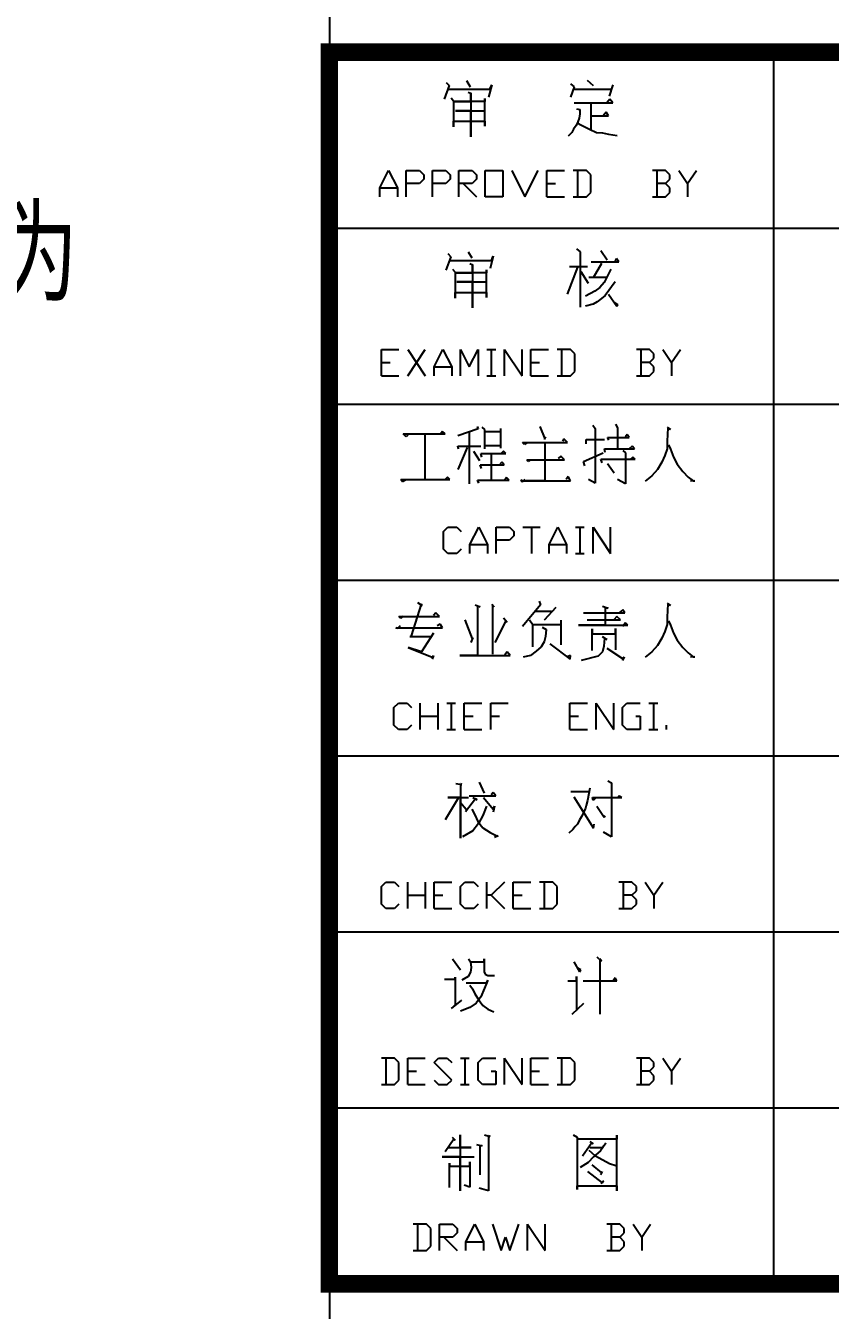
# Model space of a CAD drawing. Extents: x 39624947 to 39626627, y 3418539 to 3418836.
# Drawn here: x 39626578.23 to 39626601.1, y 3418604.98 to 3418641.48 of the extents above; entities that cross this region are included whole.
import ezdxf

# ---------------------------------------------------------------- set-up
doc = ezdxf.new("R2010")
doc.units = 0
doc.layers.get('0').update_dxf_attribs({"linetype": 'CONTINUOUS'})
doc.layers.add('PIPE-给水', color=3, linetype='CONTINUOUS')
doc.layers.add('PUB_TITLE', color=4, linetype='CONTINUOUS')
doc.styles.add('_HZTXT', font='txt.shx', dxfattribs={"width": 0.8, "bigfont": 'HZTXT.shx'})

# ---------------------------------------------------------------- blocks, each defined once
blk = doc.blocks.new('WQEQWEDASDSA')
at = {"layer": 'PUB_TITLE'}
for p, q in [((100.2, -19050), (3600.2, -19050)), ((100.2, -22550), (100.2, -19050)), ((1363.1, -19050), (1363.1, -22539.8)), ((441, -19145.1), (427, -19183.6)), ((432.2, -19136.3), (441, -19145.1)), ((435.7, -19155.6), (556.5, -19155.6)), ((490, -19131.1), (500.5, -19148.6)), ((561.7, -19143.3), (553, -19178.3)), ((556.5, -19155.6), (561.7, -19143.3)), ((785.7, -19139.8), (796.2, -19148.6)), ((796.2, -19148.6), (785.7, -19178.3)), ((792.7, -19155.6), (903, -19155.6)), ((833, -19129.3), (850.5, -19145.1)), ((906.5, -19143.3), (896, -19174.8)), ((446.2, -19180.1), (453.2, -19188.8)), ((453.2, -19188.8), (453.2, -19262.3)), ((455, -19190.6), (502.2, -19190.6)), ((542.5, -19190.6), (455, -19190.6)), ((495.2, -19164.3), (504, -19167.8)), ((502.2, -19167.8), (502.2, -19290.3)), ((502.2, -19190.6), (502.2, -19167.8)), ((542.5, -19181.8), (542.5, -19190.6)), ((542.5, -19260.6), (542.5, -19181.8)), ((796.2, -19194.1), (906.5, -19194.1)), ((843.5, -19195.8), (843.5, -19269.3)), ((897.7, -19183.6), (889, -19194.1)), ((906.5, -19194.1), (897.7, -19183.6)), ((458.5, -19216.8), (542.5, -19216.8)), ((502.2, -19216.8), (458.5, -19216.8)), ((502.2, -19290.3), (502.2, -19216.8)), ((803.2, -19211.6), (812, -19213.3)), ((812, -19225.6), (810.2, -19237.8)), ((812, -19213.3), (812, -19225.6)), ((847, -19230.8), (894.2, -19230.8)), ((887.2, -19220.3), (878.5, -19230.8)), ((894.2, -19230.8), (887.2, -19220.3)), ((453.2, -19246.6), (542.5, -19246.6)), ((453.2, -19262.3), (453.2, -19246.6)), ((542.5, -19246.6), (542.5, -19260.6)), ((794.5, -19269.3), (789.2, -19278.1)), ((801.5, -19258.8), (794.5, -19269.3)), ((806.7, -19248.3), (801.5, -19258.8)), ((810.2, -19237.8), (806.7, -19248.3)), ((806.7, -19251.8), (815.5, -19257.1)), ((815.5, -19257.1), (826, -19262.3)), ((826, -19262.3), (840, -19269.3)), ((840, -19269.3), (859.2, -19278.1)), ((789.2, -19278.1), (778.7, -19288.6)), ((859.2, -19278.1), (876.7, -19279.8)), ((876.7, -19279.8), (894.2, -19283.3)), ((894.2, -19283.3), (918.7, -19286.8)), ((243.5, -19436), (268.5, -19386)), ((268.5, -19386), (293.5, -19436)), ((318.5, -19386), (356, -19386)), ((318.5, -19461), (318.5, -19386)), ((356, -19386), (368.5, -19398.5)), ((368.5, -19411), (356, -19423.5)), ((368.5, -19398.5), (368.5, -19411)), ((393.5, -19386), (431, -19386)), ((393.5, -19461), (393.5, -19386)), ((431, -19386), (443.5, -19398.5)), ((443.5, -19411), (431, -19423.5)), ((443.5, -19398.5), (443.5, -19411)), ((468.5, -19386), (506, -19386)), ((468.5, -19461), (468.5, -19386)), ((506, -19386), (518.5, -19398.5)), ((518.5, -19411), (506, -19423.5)), ((518.5, -19398.5), (518.5, -19411)), ((543.5, -19386), (593.5, -19386)), ((543.5, -19461), (543.5, -19386)), ((593.5, -19386), (593.5, -19461)), ((618.5, -19386), (656, -19461)), ((656, -19461), (693.5, -19386)), ((718.5, -19386), (768.5, -19386)), ((718.5, -19461), (718.5, -19386)), ((831, -19386), (793.5, -19386)), ((806, -19386), (806, -19461)), ((843.5, -19398.5), (831, -19386)), ((843.5, -19448.5), (843.5, -19398.5)), ((1056, -19386), (1018.5, -19386)), ((1031, -19386), (1031, -19461)), ((1068.5, -19398.5), (1056, -19386)), ((1056, -19423.5), (1068.5, -19411)), ((1068.5, -19411), (1068.5, -19398.5)), ((1093.5, -19386), (1118.5, -19423.5)), ((1118.5, -19423.5), (1143.5, -19386)), ((243.5, -19436), (293.5, -19436)), ((243.5, -19461), (243.5, -19436)), ((293.5, -19436), (293.5, -19461)), ((356, -19423.5), (318.5, -19423.5)), ((431, -19423.5), (393.5, -19423.5)), ((506, -19423.5), (468.5, -19423.5)), ((481, -19423.5), (518.5, -19461)), ((718.5, -19423.5), (743.5, -19423.5)), ((831, -19461), (843.5, -19448.5)), ((1056, -19423.5), (1031, -19423.5)), ((1068.5, -19436), (1056, -19423.5)), ((1056, -19461), (1068.5, -19448.5)), ((1068.5, -19448.5), (1068.5, -19436)), ((1118.5, -19423.5), (1118.5, -19461)), ((593.5, -19461), (543.5, -19461)), ((718.5, -19461), (768.5, -19461)), ((793.5, -19461), (831, -19461)), ((1018.5, -19461), (1056, -19461)), ((100.2, -19550), (3600.2, -19550)), ((445.4, -19631.5), (431.4, -19670)), ((436.7, -19622.7), (445.4, -19631.5)), ((494.4, -19617.5), (504.9, -19635)), ((566.2, -19629.7), (557.4, -19664.7)), ((560.9, -19642), (566.2, -19629.7)), ((802.4, -19608.7), (812.9, -19617.5)), ((812.9, -19617.5), (812.9, -19775)), ((872.4, -19614), (889.9, -19640.2)), ((916.2, -19636.7), (910.9, -19647.2)), ((923.2, -19645.5), (916.2, -19636.7)), ((440.2, -19642), (560.9, -19642)), ((450.7, -19666.5), (457.7, -19675.2)), ((499.7, -19650.7), (508.4, -19654.2)), ((506.7, -19654.2), (506.7, -19776.7)), ((506.7, -19677), (506.7, -19654.2)), ((546.9, -19668.2), (546.9, -19677)), ((546.9, -19747), (546.9, -19668.2)), ((805.9, -19661.2), (776.2, -19738.2)), ((783.2, -19659.5), (833.9, -19659.5)), ((814.7, -19673.5), (835.7, -19706.7)), ((844.4, -19645.5), (923.2, -19645.5)), ((874.2, -19650.7), (849.7, -19691)), ((900.4, -19666.5), (881.2, -19705)), ((457.7, -19675.2), (457.7, -19748.7)), ((459.4, -19677), (506.7, -19677)), ((546.9, -19677), (459.4, -19677)), ((462.9, -19703.2), (546.9, -19703.2)), ((506.7, -19703.2), (462.9, -19703.2)), ((506.7, -19776.7), (506.7, -19703.2)), ((837.4, -19689.2), (888.2, -19689.2)), ((881.2, -19705), (868.9, -19719)), ((912.7, -19703.2), (884.7, -19741.7)), ((457.7, -19733), (546.9, -19733)), ((457.7, -19748.7), (457.7, -19733)), ((546.9, -19733), (546.9, -19747)), ((854.9, -19729.5), (828.7, -19743.5)), ((868.9, -19719), (854.9, -19729.5)), ((884.7, -19741.7), (874.2, -19750.5)), ((893.4, -19738.2), (917.9, -19771.5)), ((849.7, -19766.2), (828.7, -19771.5)), ((861.9, -19759.2), (849.7, -19766.2)), ((874.2, -19750.5), (861.9, -19759.2)), ((921.4, -19768), (909.2, -19759.2)), ((917.9, -19771.5), (921.4, -19768)), ((248, -19894.7), (298, -19894.7)), ((248, -19969.7), (248, -19894.7)), ((323, -19894.7), (373, -19969.7)), ((323, -19969.7), (373, -19894.7)), ((398, -19944.7), (423, -19894.7)), ((423, -19894.7), (448, -19944.7)), ((473, -19894.7), (498, -19944.7)), ((473, -19969.7), (473, -19894.7)), ((498, -19944.7), (523, -19894.7)), ((523, -19894.7), (523, -19969.7)), ((548, -19894.7), (573, -19894.7)), ((560.5, -19894.7), (560.5, -19969.7)), ((598, -19894.7), (648, -19969.7)), ((598, -19969.7), (598, -19894.7)), ((648, -19969.7), (648, -19894.7)), ((673, -19894.7), (723, -19894.7)), ((673, -19969.7), (673, -19894.7)), ((785.5, -19894.7), (748, -19894.7)), ((760.5, -19894.7), (760.5, -19969.7)), ((798, -19907.2), (785.5, -19894.7)), ((798, -19957.2), (798, -19907.2)), ((1010.5, -19894.7), (973, -19894.7)), ((985.5, -19894.7), (985.5, -19969.7)), ((1023, -19907.2), (1010.5, -19894.7)), ((1010.5, -19932.2), (1023, -19919.7)), ((1023, -19919.7), (1023, -19907.2)), ((1048, -19894.7), (1073, -19932.2)), ((1073, -19932.2), (1098, -19894.7)), ((248, -19932.2), (273, -19932.2)), ((398, -19944.7), (448, -19944.7)), ((398, -19969.7), (398, -19944.7)), ((448, -19944.7), (448, -19969.7)), ((673, -19932.2), (698, -19932.2)), ((785.5, -19969.7), (798, -19957.2)), ((1010.5, -19932.2), (985.5, -19932.2)), ((1023, -19944.7), (1010.5, -19932.2)), ((1010.5, -19969.7), (1023, -19957.2)), ((1023, -19957.2), (1023, -19944.7)), ((1073, -19932.2), (1073, -19969.7)), ((248, -19969.7), (298, -19969.7)), ((548, -19969.7), (573, -19969.7)), ((673, -19969.7), (723, -19969.7)), ((748, -19969.7), (785.5, -19969.7)), ((973, -19969.7), (1010.5, -19969.7)), ((100.2, -20050), (3600.2, -20050)), ((849.1, -20110.3), (856.1, -20119)), ((913.8, -20106.8), (919.1, -20117.3)), ((310.1, -20134.8), (429.1, -20134.8)), ((318.8, -20143.5), (310.1, -20134.8)), ((325.8, -20134.8), (318.8, -20143.5)), ((371.3, -20134.8), (371.3, -20264.3)), ((371.3, -20136.5), (371.3, -20264.3)), ((422.1, -20127.8), (415.1, -20136.5)), ((429.1, -20134.8), (422.1, -20127.8)), ((523.6, -20120.8), (465.8, -20140)), ((497.3, -20129.5), (497.3, -20276.5)), ((520.1, -20113.8), (523.6, -20120.8)), ((534.1, -20115.5), (541.1, -20122.5)), ((541.1, -20122.5), (541.1, -20176.8)), ((541.1, -20127.8), (588.3, -20127.8)), ((586.6, -20119), (586.6, -20175)), ((698.6, -20113.8), (712.6, -20148.8)), ((714.3, -20143.5), (710.8, -20150.5)), ((712.6, -20148.8), (714.3, -20143.5)), ((856.1, -20119), (856.1, -20274.8)), ((891.1, -20145.3), (952.3, -20145.3)), ((894.6, -20152.3), (891.1, -20145.3)), ((919.1, -20117.3), (919.1, -20176.8)), ((947.1, -20136.5), (941.8, -20143.5)), ((952.3, -20145.3), (947.1, -20136.5)), ((1060.8, -20115.5), (1069.6, -20122.5)), ((1062.6, -20117.3), (1060.8, -20155.8)), ((1069.6, -20122.5), (1062.6, -20117.3)), ((465.8, -20169.8), (530.6, -20169.8)), ((467.6, -20178.5), (465.8, -20169.8)), ((492.1, -20173.3), (465.8, -20236.3)), ((509.6, -20183.8), (527.1, -20210)), ((542.8, -20168), (588.3, -20168)), ((595.3, -20183.8), (586.6, -20192.5)), ((602.3, -20190.8), (595.3, -20183.8)), ((649.6, -20159.3), (777.3, -20159.3)), ((654.8, -20164.5), (649.6, -20159.3)), ((663.6, -20159.3), (654.8, -20164.5)), ((712.6, -20161), (712.6, -20267.8)), ((766.8, -20148.8), (763.3, -20155.8)), ((777.3, -20159.3), (766.8, -20148.8)), ((829.8, -20150.5), (882.3, -20150.5)), ((829.8, -20162.8), (829.8, -20150.5)), ((882.3, -20176.8), (968.1, -20176.8)), ((884.1, -20187.3), (882.3, -20176.8)), ((934.8, -20182), (941.8, -20189)), ((961.1, -20169.8), (952.3, -20176.8)), ((968.1, -20176.8), (961.1, -20169.8)), ((1060.8, -20176.8), (1053.8, -20196)), ((1060.8, -20155.8), (1060.8, -20176.8)), ((1064.3, -20166.3), (1069.6, -20178.5)), ((1069.6, -20178.5), (1078.3, -20201.3)), ((530.6, -20190.8), (602.3, -20190.8)), ((534.1, -20201.3), (530.6, -20190.8)), ((560.3, -20192.5), (560.3, -20266)), ((590.1, -20215.3), (583.1, -20224)), ((597.1, -20222.3), (590.1, -20215.3)), ((661.8, -20208.3), (768.6, -20208.3)), ((665.3, -20213.5), (661.8, -20208.3)), ((672.3, -20208.3), (665.3, -20213.5)), ((758.1, -20197.8), (751.1, -20204.8)), ((768.6, -20208.3), (758.1, -20197.8)), ((822.8, -20213.5), (878.8, -20189)), ((826.3, -20225.8), (822.8, -20213.5)), ((871.8, -20206.5), (969.8, -20206.5)), ((875.3, -20217), (871.8, -20206.5)), ((891.1, -20218.8), (910.3, -20245)), ((941.8, -20189), (941.8, -20276.5)), ((962.8, -20201.3), (954.1, -20208.3)), ((969.8, -20206.5), (962.8, -20201.3)), ((1045.1, -20215.3), (1032.8, -20236.3)), ((1053.8, -20196), (1045.1, -20215.3)), ((1078.3, -20201.3), (1088.8, -20220.5)), ((1088.8, -20220.5), (1104.6, -20241.5)), ((436.1, -20257.3), (429.1, -20264.3)), ((443.1, -20264.3), (436.1, -20257.3)), ((528.8, -20222.3), (597.1, -20222.3)), ((532.3, -20232.8), (528.8, -20222.3)), ((779.1, -20255.5), (773.8, -20264.3)), ((786.1, -20267.8), (779.1, -20255.5)), ((1017.1, -20253.8), (997.8, -20269.5)), ((1032.8, -20236.3), (1017.1, -20253.8)), ((1104.6, -20241.5), (1120.3, -20257.3)), ((1120.3, -20257.3), (1134.3, -20267.8)), ((303.1, -20264.3), (443.1, -20264.3)), ((308.3, -20271.3), (303.1, -20264.3)), ((317.1, -20266), (308.3, -20271.3)), ((521.8, -20266), (611.1, -20266)), ((525.3, -20274.8), (521.8, -20266)), ((604.1, -20259), (597.1, -20267.8)), ((611.1, -20266), (604.1, -20259)), ((644.3, -20264.3), (649.6, -20271.3)), ((644.3, -20267.8), (786.1, -20267.8)), ((712.6, -20267.8), (644.3, -20267.8)), ((649.6, -20271.3), (656.6, -20264.3)), ((856.1, -20274.8), (836.8, -20264.3)), ((941.8, -20276.5), (919.1, -20264.3)), ((1139.6, -20267.8), (1127.3, -20269.5)), ((1134.3, -20267.8), (1139.6, -20267.8)), ((424.8, -20412), (437.3, -20399.5)), ((437.3, -20399.5), (462.3, -20399.5)), ((462.3, -20399.5), (474.8, -20412)), ((499.8, -20449.5), (524.8, -20399.5)), ((524.8, -20399.5), (549.8, -20449.5)), ((574.8, -20399.5), (612.3, -20399.5)), ((574.8, -20474.5), (574.8, -20399.5)), ((612.3, -20399.5), (624.8, -20412)), ((649.8, -20399.5), (699.8, -20399.5)), ((674.8, -20399.5), (674.8, -20474.5)), ((724.8, -20449.5), (749.8, -20399.5)), ((749.8, -20399.5), (774.8, -20449.5)), ((799.8, -20399.5), (824.8, -20399.5)), ((812.3, -20399.5), (812.3, -20474.5)), ((849.8, -20399.5), (899.8, -20474.5)), ((849.8, -20474.5), (849.8, -20399.5)), ((899.8, -20474.5), (899.8, -20399.5)), ((424.8, -20462), (424.8, -20412)), ((612.3, -20437), (574.8, -20437)), ((624.8, -20424.5), (612.3, -20437)), ((624.8, -20412), (624.8, -20424.5)), ((437.3, -20474.5), (424.8, -20462)), ((462.3, -20474.5), (437.3, -20474.5)), ((474.8, -20462), (462.3, -20474.5)), ((499.8, -20449.5), (549.8, -20449.5)), ((499.8, -20474.5), (499.8, -20449.5)), ((549.8, -20449.5), (549.8, -20474.5)), ((724.8, -20449.5), (774.8, -20449.5)), ((724.8, -20474.5), (724.8, -20449.5)), ((774.8, -20449.5), (774.8, -20474.5)), ((799.8, -20474.5), (824.8, -20474.5)), ((100.2, -20550), (3600.2, -20550)), ((360.8, -20619), (332.8, -20708.3)), ((350.3, -20613.8), (364.3, -20622.5)), ((364.3, -20622.5), (360.8, -20619)), ((514.8, -20620.8), (528.8, -20626)), ((562.1, -20619), (569.1, -20626)), ((700.3, -20620.8), (649.6, -20682)), ((696.8, -20610.3), (700.3, -20620.8)), ((1060.8, -20615.5), (1069.6, -20622.5)), ((1062.6, -20617.3), (1060.8, -20655.8)), ((1069.6, -20622.5), (1062.6, -20617.3)), ((297.8, -20654), (413.3, -20654)), ((303.1, -20659.3), (297.8, -20654)), ((310.1, -20652.3), (303.1, -20659.3)), ((402.8, -20643.5), (395.8, -20650.5)), ((413.3, -20654), (402.8, -20643.5)), ((521.8, -20624.3), (521.8, -20764.3)), ((528.8, -20626), (521.8, -20624.3)), ((563.8, -20622.5), (563.8, -20760.8)), ((569.1, -20626), (563.8, -20622.5)), ((595.3, -20657.5), (605.8, -20669.8)), ((684.6, -20638.3), (731.8, -20638.3)), ((744.1, -20627.8), (710.8, -20664.5)), ((822.8, -20643.5), (940.1, -20643.5)), ((877.1, -20624.3), (892.8, -20629.5)), ((884.1, -20629.5), (884.1, -20678.5)), ((892.8, -20629.5), (884.1, -20629.5)), ((917.3, -20654), (908.6, -20662.8)), ((927.8, -20662.8), (917.3, -20654)), ((934.8, -20634.8), (924.3, -20643.5)), ((940.1, -20643.5), (934.8, -20634.8)), ((1060.8, -20655.8), (1060.8, -20676.8)), ((289.1, -20685.5), (422.1, -20685.5)), ((294.3, -20687.3), (289.1, -20685.5)), ((301.3, -20680.3), (294.3, -20687.3)), ((415.1, -20675), (406.3, -20680.3)), ((422.1, -20685.5), (415.1, -20675)), ((485.1, -20662.8), (506.1, -20717)), ((602.3, -20666.3), (570.8, -20727.5)), ((605.8, -20669.8), (602.3, -20666.3)), ((668.8, -20662.8), (677.6, -20675)), ((677.6, -20675), (677.6, -20739.8)), ((679.3, -20676.8), (758.1, -20676.8)), ((705.6, -20683.8), (716.1, -20690.8)), ((716.1, -20690.8), (714.3, -20710)), ((758.1, -20664.5), (758.1, -20734.5)), ((808.8, -20678.5), (948.8, -20678.5)), ((884.1, -20678.5), (808.8, -20678.5)), ((833.3, -20662.8), (927.8, -20662.8)), ((847.3, -20689), (847.3, -20703)), ((847.3, -20750.3), (847.3, -20689)), ((913.8, -20687.3), (913.8, -20748.5)), ((913.8, -20703), (913.8, -20687.3)), ((941.8, -20671.5), (933.1, -20682)), ((948.8, -20678.5), (941.8, -20671.5)), ((1060.8, -20676.8), (1053.8, -20696)), ((1064.3, -20666.3), (1069.6, -20678.5)), ((1069.6, -20678.5), (1078.3, -20701.3)), ((329.3, -20710), (390.6, -20710)), ((395.8, -20701.3), (362.6, -20753.8)), ((390.6, -20710), (395.8, -20701.3)), ((507.8, -20713.5), (502.6, -20727.5)), ((506.1, -20717), (507.8, -20713.5)), ((710.8, -20725.8), (702.1, -20739.8)), ((714.3, -20710), (710.8, -20725.8)), ((726.6, -20731), (784.3, -20774.8)), ((847.3, -20703), (913.8, -20703)), ((875.3, -20710), (889.3, -20718.8)), ((882.3, -20715.3), (880.6, -20738)), ((889.3, -20718.8), (882.3, -20715.3)), ((1045.1, -20715.3), (1032.8, -20736.3)), ((1053.8, -20696), (1045.1, -20715.3)), ((1078.3, -20701.3), (1088.8, -20720.5)), ((1088.8, -20720.5), (1104.6, -20741.5)), ((324.1, -20741.5), (392.3, -20769.5)), ((362.6, -20753.8), (324.1, -20741.5)), ((395.8, -20764.3), (392.3, -20774.8)), ((392.3, -20769.5), (395.8, -20764.3)), ((471.1, -20764.3), (614.6, -20764.3)), ((521.8, -20764.3), (471.1, -20764.3)), ((605.8, -20753.8), (598.8, -20762.5)), ((614.6, -20764.3), (605.8, -20753.8)), ((672.3, -20764.3), (651.3, -20769.5)), ((688.1, -20752), (672.3, -20764.3)), ((702.1, -20739.8), (688.1, -20752)), ((786.1, -20764.3), (775.6, -20767.8)), ((784.3, -20774.8), (786.1, -20764.3)), ((864.8, -20766), (815.8, -20778.3)), ((877.1, -20753.8), (864.8, -20766)), ((880.6, -20738), (877.1, -20753.8)), ((889.3, -20743.3), (936.6, -20774.8)), ((938.3, -20767.8), (933.1, -20778.3)), ((936.6, -20774.8), (938.3, -20767.8)), ((1017.1, -20753.8), (997.8, -20769.5)), ((1032.8, -20736.3), (1017.1, -20753.8)), ((1104.6, -20741.5), (1120.3, -20757.3)), ((1120.3, -20757.3), (1134.3, -20767.8)), ((1139.6, -20767.8), (1127.3, -20769.5)), ((1134.3, -20767.8), (1139.6, -20767.8)), ((283.8, -20912), (296.3, -20899.5)), ((283.8, -20962), (283.8, -20912)), ((296.3, -20899.5), (321.3, -20899.5)), ((321.3, -20899.5), (333.8, -20912)), ((358.8, -20974.5), (358.8, -20899.5)), ((408.8, -20899.5), (408.8, -20974.5)), ((433.8, -20899.5), (458.8, -20899.5)), ((446.3, -20899.5), (446.3, -20974.5)), ((483.8, -20899.5), (533.8, -20899.5)), ((483.8, -20974.5), (483.8, -20899.5)), ((558.8, -20899.5), (608.8, -20899.5)), ((558.8, -20974.5), (558.8, -20899.5)), ((783.8, -20899.5), (833.8, -20899.5)), ((783.8, -20974.5), (783.8, -20899.5)), ((858.8, -20899.5), (908.8, -20974.5)), ((858.8, -20974.5), (858.8, -20899.5)), ((908.8, -20974.5), (908.8, -20899.5)), ((933.8, -20912), (946.3, -20899.5)), ((933.8, -20962), (933.8, -20912)), ((946.3, -20899.5), (983.8, -20899.5)), ((1008.8, -20899.5), (1033.8, -20899.5)), ((1021.3, -20899.5), (1021.3, -20974.5)), ((358.8, -20937), (408.8, -20937)), ((483.8, -20937), (508.8, -20937)), ((558.8, -20937), (583.8, -20937)), ((783.8, -20937), (808.8, -20937)), ((971.3, -20937), (983.8, -20937)), ((983.8, -20937), (983.8, -20974.5)), ((296.3, -20974.5), (283.8, -20962)), ((321.3, -20974.5), (296.3, -20974.5)), ((333.8, -20962), (321.3, -20974.5)), ((433.8, -20974.5), (458.8, -20974.5)), ((483.8, -20974.5), (533.8, -20974.5)), ((783.8, -20974.5), (833.8, -20974.5)), ((946.3, -20974.5), (933.8, -20962)), ((983.8, -20974.5), (946.3, -20974.5)), ((1008.8, -20974.5), (1033.8, -20974.5)), ((1058.8, -20974.5), (1058.8, -20962)), ((100.2, -21050), (3600.2, -21050)), ((459.4, -21127.8), (476.9, -21131.3)), ((473.4, -21129.5), (473.4, -21283.5)), ((476.9, -21131.3), (473.4, -21129.5)), ((525.9, -21124.3), (539.9, -21155.8)), ((891.7, -21120.8), (902.2, -21126)), ((902.2, -21126), (902.2, -21280)), ((466.4, -21169.8), (429.7, -21231)), ((436.7, -21168), (496.2, -21168)), ((473.4, -21168), (436.7, -21168)), ((473.4, -21283.5), (473.4, -21168)), ((497.9, -21162.8), (573.2, -21162.8)), ((508.4, -21168), (520.7, -21175)), ((538.2, -21168), (566.2, -21201.3)), ((566.2, -21154), (560.9, -21159.3)), ((560.9, -21159.3), (560.9, -21161)), ((573.2, -21162.8), (566.2, -21154)), ((786.7, -21150.5), (839.2, -21150.5)), ((795.4, -21166.3), (851.4, -21255.5)), ((840.9, -21141.8), (833.9, -21176.8)), ((847.9, -21168), (931.9, -21168)), ((849.7, -21176.8), (847.9, -21168)), ((856.7, -21169.8), (849.7, -21176.8)), ((924.9, -21162.8), (919.7, -21169.8)), ((931.9, -21168), (924.9, -21162.8)), ((473.4, -21182), (489.2, -21201.3)), ((515.4, -21171.5), (487.4, -21208.3)), ((504.9, -21201.3), (513.7, -21217)), ((520.7, -21175), (515.4, -21171.5)), ((546.9, -21192.5), (536.4, -21218.8)), ((569.7, -21192.5), (566.2, -21210)), ((566.2, -21201.3), (569.7, -21192.5)), ((828.7, -21197.8), (823.4, -21208.3)), ((830.4, -21190.8), (828.7, -21197.8)), ((833.9, -21176.8), (830.4, -21190.8)), ((860.2, -21192.5), (881.2, -21224)), ((524.2, -21241.5), (508.4, -21262.5)), ((513.7, -21217), (522.4, -21236.3)), ((522.4, -21236.3), (536.4, -21253.8)), ((536.4, -21218.8), (524.2, -21241.5)), ((811.2, -21231), (805.9, -21243.3)), ((818.2, -21220.5), (811.2, -21231)), ((823.4, -21208.3), (818.2, -21220.5)), ((881.2, -21224), (884.7, -21218.8)), ((508.4, -21262.5), (478.7, -21280)), ((536.4, -21253.8), (557.4, -21267.8)), ((557.4, -21267.8), (576.7, -21276.5)), ((580.2, -21276.5), (569.7, -21281.8)), ((576.7, -21276.5), (580.2, -21276.5)), ((791.9, -21259), (781.4, -21269.5)), ((798.9, -21250.3), (791.9, -21259)), ((805.9, -21243.3), (798.9, -21250.3)), ((851.4, -21255.5), (853.2, -21243.3)), ((902.2, -21280), (879.4, -21266)), ((248, -21420.8), (260.5, -21408.3)), ((248, -21470.8), (248, -21420.8)), ((260.5, -21408.3), (285.5, -21408.3)), ((285.5, -21408.3), (298, -21420.8)), ((323, -21483.3), (323, -21408.3)), ((373, -21408.3), (373, -21483.3)), ((398, -21408.3), (448, -21408.3)), ((398, -21483.3), (398, -21408.3)), ((473, -21420.8), (485.5, -21408.3)), ((473, -21470.8), (473, -21420.8)), ((485.5, -21408.3), (510.5, -21408.3)), ((510.5, -21408.3), (523, -21420.8)), ((548, -21483.3), (548, -21408.3)), ((598, -21408.3), (560.5, -21445.8)), ((623, -21408.3), (673, -21408.3)), ((623, -21483.3), (623, -21408.3)), ((735.5, -21408.3), (698, -21408.3)), ((710.5, -21408.3), (710.5, -21483.3)), ((748, -21420.8), (735.5, -21408.3)), ((748, -21470.8), (748, -21420.8)), ((960.5, -21408.3), (923, -21408.3)), ((935.5, -21408.3), (935.5, -21483.3)), ((973, -21420.8), (960.5, -21408.3)), ((973, -21433.3), (973, -21420.8)), ((998, -21408.3), (1023, -21445.8)), ((1023, -21445.8), (1048, -21408.3)), ((323, -21445.8), (373, -21445.8)), ((398, -21445.8), (423, -21445.8)), ((560.5, -21445.8), (548, -21445.8)), ((560.5, -21445.8), (598, -21483.3)), ((623, -21445.8), (648, -21445.8)), ((960.5, -21445.8), (935.5, -21445.8)), ((960.5, -21445.8), (973, -21433.3)), ((973, -21458.3), (960.5, -21445.8)), ((973, -21470.8), (973, -21458.3)), ((1023, -21445.8), (1023, -21483.3)), ((260.5, -21483.3), (248, -21470.8)), ((285.5, -21483.3), (260.5, -21483.3)), ((298, -21470.8), (285.5, -21483.3)), ((398, -21483.3), (448, -21483.3)), ((485.5, -21483.3), (473, -21470.8)), ((510.5, -21483.3), (485.5, -21483.3)), ((523, -21470.8), (510.5, -21483.3)), ((623, -21483.3), (673, -21483.3)), ((698, -21483.3), (735.5, -21483.3)), ((735.5, -21483.3), (748, -21470.8)), ((923, -21483.3), (960.5, -21483.3)), ((960.5, -21483.3), (973, -21470.8)), ((100.2, -21550), (3600.2, -21550)), ((450.7, -21626), (473.4, -21657.5)), ((496.2, -21626), (501.4, -21634.8)), ((501.4, -21634.8), (503.2, -21650.5)), ((503.2, -21634.8), (539.9, -21634.8)), ((539.9, -21626), (539.9, -21662.8)), ((539.9, -21634.8), (539.9, -21626)), ((795.4, -21634.8), (811.2, -21662.8)), ((860.2, -21620.8), (874.2, -21633)), ((868.9, -21626), (868.9, -21783.5)), ((874.2, -21633), (868.9, -21626)), ((457.7, -21678.5), (457.7, -21757.3)), ((457.7, -21683.8), (457.7, -21678.5)), ((494.4, -21676.8), (476.9, -21687.3)), ((501.4, -21664.5), (494.4, -21676.8)), ((503.2, -21650.5), (501.4, -21664.5)), ((539.9, -21662.8), (543.4, -21669.8)), ((543.4, -21669.8), (550.4, -21673.3)), ((550.4, -21673.3), (569.7, -21673.3)), ((802.4, -21676.8), (802.4, -21773)), ((802.4, -21689), (802.4, -21676.8)), ((814.7, -21657.5), (804.2, -21652.3)), ((811.2, -21662.8), (814.7, -21657.5)), ((912.7, -21680.3), (907.4, -21689)), ((917.9, -21689), (912.7, -21680.3)), ((427.9, -21683.8), (457.7, -21683.8)), ((489.2, -21694.3), (546.9, -21694.3)), ((499.7, -21701.3), (506.7, -21711.8)), ((506.7, -21711.8), (513.7, -21725.8)), ((541.7, -21710), (531.2, -21734.5)), ((550.4, -21687.3), (541.7, -21710)), ((546.9, -21694.3), (550.4, -21687.3)), ((777.9, -21689), (802.4, -21689)), ((821.7, -21689), (917.9, -21689)), ((447.2, -21767.8), (476.9, -21743.3)), ((517.2, -21752), (499.7, -21764.3)), ((513.7, -21725.8), (525.9, -21745)), ((531.2, -21734.5), (517.2, -21752)), ((525.9, -21745), (536.4, -21759)), ((790.2, -21783.5), (823.4, -21752)), ((457.7, -21757.3), (447.2, -21767.8)), ((499.7, -21764.3), (473.4, -21774.8)), ((536.4, -21759), (550.4, -21769.5)), ((550.4, -21769.5), (567.9, -21776.5)), ((285.5, -21908.3), (248, -21908.3)), ((260.5, -21908.3), (260.5, -21983.3)), ((298, -21920.8), (285.5, -21908.3)), ((298, -21970.8), (298, -21920.8)), ((323, -21908.3), (373, -21908.3)), ((323, -21983.3), (323, -21908.3)), ((398, -21920.8), (410.5, -21908.3)), ((448, -21970.8), (398, -21920.8)), ((410.5, -21908.3), (435.5, -21908.3)), ((435.5, -21908.3), (448, -21920.8)), ((473, -21908.3), (498, -21908.3)), ((485.5, -21908.3), (485.5, -21983.3)), ((523, -21920.8), (535.5, -21908.3)), ((523, -21970.8), (523, -21920.8)), ((535.5, -21908.3), (573, -21908.3)), ((598, -21908.3), (648, -21983.3)), ((598, -21983.3), (598, -21908.3)), ((648, -21983.3), (648, -21908.3)), ((673, -21908.3), (723, -21908.3)), ((673, -21983.3), (673, -21908.3)), ((785.5, -21908.3), (748, -21908.3)), ((760.5, -21908.3), (760.5, -21983.3)), ((798, -21920.8), (785.5, -21908.3)), ((798, -21970.8), (798, -21920.8)), ((1010.5, -21908.3), (973, -21908.3)), ((985.5, -21908.3), (985.5, -21983.3)), ((1023, -21920.8), (1010.5, -21908.3)), ((1010.5, -21945.8), (1023, -21933.3)), ((1023, -21933.3), (1023, -21920.8)), ((1048, -21908.3), (1073, -21945.8)), ((1073, -21945.8), (1098, -21908.3)), ((285.5, -21983.3), (298, -21970.8)), ((323, -21945.8), (348, -21945.8)), ((398, -21970.8), (410.5, -21983.3)), ((435.5, -21983.3), (448, -21970.8)), ((535.5, -21983.3), (523, -21970.8)), ((560.5, -21945.8), (573, -21945.8)), ((573, -21945.8), (573, -21983.3)), ((673, -21945.8), (698, -21945.8)), ((785.5, -21983.3), (798, -21970.8)), ((1010.5, -21945.8), (985.5, -21945.8)), ((1023, -21958.3), (1010.5, -21945.8)), ((1010.5, -21983.3), (1023, -21970.8)), ((1023, -21970.8), (1023, -21958.3)), ((1073, -21945.8), (1073, -21983.3)), ((248, -21983.3), (285.5, -21983.3)), ((323, -21983.3), (373, -21983.3)), ((410.5, -21983.3), (435.5, -21983.3)), ((473, -21983.3), (498, -21983.3)), ((573, -21983.3), (535.5, -21983.3)), ((673, -21983.3), (723, -21983.3)), ((748, -21983.3), (785.5, -21983.3)), ((973, -21983.3), (1010.5, -21983.3)), ((100.2, -22050), (3600.2, -22050)), ((454.2, -22138.3), (429.7, -22175)), ((448.9, -22133), (457.7, -22141.8)), ((457.7, -22141.8), (454.2, -22138.3)), ((471.7, -22126), (471.7, -22285.3)), ((471.7, -22162.8), (471.7, -22126)), ((518.9, -22154), (534.7, -22157.5)), ((541.7, -22126), (557.4, -22131.3)), ((552.2, -22129.5), (552.2, -22285.3)), ((557.4, -22131.3), (552.2, -22129.5)), ((793.7, -22126), (804.2, -22133)), ((804.2, -22133), (804.2, -22281.8)), ((917.9, -22138.3), (804.2, -22138.3)), ((846.2, -22148.8), (819.9, -22187.3)), ((840.9, -22145.3), (849.7, -22152.3)), ((849.7, -22152.3), (846.2, -22148.8)), ((886.4, -22150.5), (870.7, -22171.5)), ((875.9, -22162.8), (886.4, -22150.5)), ((917.9, -22127.8), (917.9, -22138.3)), ((917.9, -22285.3), (917.9, -22127.8)), ((420.9, -22189), (511.9, -22189)), ((471.7, -22189), (420.9, -22189)), ((440.2, -22162.8), (503.2, -22162.8)), ((503.2, -22162.8), (471.7, -22162.8)), ((471.7, -22285.3), (471.7, -22189)), ((527.7, -22157.5), (527.7, -22239.8)), ((534.7, -22157.5), (527.7, -22157.5)), ((851.4, -22189), (835.7, -22204.8)), ((837.4, -22169.8), (854.9, -22185.5)), ((840.9, -22162.8), (875.9, -22162.8)), ((870.7, -22171.5), (851.4, -22189)), ((854.9, -22185.5), (877.7, -22197.8)), ((441.9, -22206.5), (441.9, -22215.3)), ((441.9, -22276.5), (441.9, -22206.5)), ((441.9, -22215.3), (499.7, -22215.3)), ((499.7, -22203), (499.7, -22274.8)), ((499.7, -22215.3), (499.7, -22203)), ((835.7, -22204.8), (812.9, -22218.8)), ((846.2, -22211.8), (874.2, -22234.5)), ((877.7, -22197.8), (896.9, -22208.3)), ((896.9, -22208.3), (914.4, -22213.5)), ((833.9, -22231), (875.9, -22262.5)), ((875.9, -22231), (870.7, -22239.8)), ((879.4, -22257.3), (872.4, -22266)), ((874.2, -22234.5), (875.9, -22231)), ((875.9, -22262.5), (879.4, -22257.3)), ((499.7, -22274.8), (483.9, -22269.5)), ((552.2, -22285.3), (525.9, -22278.3)), ((804.2, -22271.3), (917.9, -22271.3)), ((804.2, -22281.8), (804.2, -22271.3)), ((917.9, -22271.3), (917.9, -22285.3)), ((376.1, -22380), (338.6, -22380)), ((351.1, -22380), (351.1, -22455)), ((388.6, -22392.5), (376.1, -22380)), ((388.6, -22442.5), (388.6, -22392.5)), ((413.6, -22380), (451.1, -22380)), ((413.6, -22455), (413.6, -22380)), ((451.1, -22380), (463.6, -22392.5)), ((463.6, -22405), (451.1, -22417.5)), ((463.6, -22392.5), (463.6, -22405)), ((488.6, -22430), (513.6, -22380)), ((513.6, -22380), (538.6, -22430)), ((563.6, -22380), (588.6, -22455)), ((613.6, -22455), (638.6, -22380)), ((663.6, -22380), (713.6, -22455)), ((663.6, -22455), (663.6, -22380)), ((713.6, -22455), (713.6, -22380)), ((926.1, -22380), (888.6, -22380)), ((901.1, -22380), (901.1, -22455)), ((938.6, -22392.5), (926.1, -22380)), ((926.1, -22417.5), (938.6, -22405)), ((938.6, -22405), (938.6, -22392.5)), ((963.6, -22380), (988.6, -22417.5)), ((988.6, -22417.5), (1013.6, -22380)), ((376.1, -22455), (388.6, -22442.5)), ((451.1, -22417.5), (413.6, -22417.5)), ((426.1, -22417.5), (463.6, -22455)), ((488.6, -22430), (538.6, -22430)), ((488.6, -22455), (488.6, -22430)), ((538.6, -22430), (538.6, -22455)), ((588.6, -22455), (601.1, -22417.5)), ((601.1, -22417.5), (613.6, -22455)), ((926.1, -22417.5), (901.1, -22417.5)), ((938.6, -22430), (926.1, -22417.5)), ((926.1, -22455), (938.6, -22442.5)), ((938.6, -22442.5), (938.6, -22430)), ((988.6, -22417.5), (988.6, -22455)), ((338.6, -22455), (376.1, -22455)), ((888.6, -22455), (926.1, -22455)), ((3600.2, -22550), (100.2, -22550))]:
    blk.add_line(p, q, dxfattribs=at)
at = {"layer": 'PUB_TITLE', "const_width": 50}
blk.add_lwpolyline([(3600.2, -19050), (100.2, -19050), (100.2, -22550), (3600.2, -22550)], dxfattribs=at)
blk = doc.blocks.new('333777')
at = {"layer": 'PIPE-给水', "ltscale": 10, "style": '_HZTXT', "width": 0.8}
blk.add_text('一般情况下可不设基础。在岩石或半岩石地基处，管底应垫砂铺平夯实，砂垫层厚度为', height=2.67479, dxfattribs=at).set_placement((39626940.26, 3418202.317, -0.05))

msp = doc.modelspace()

# ---------------------------------------------------------------- linework, layer by layer
at = {"linetype": 'Continuous'}
msp.add_lwpolyline([(39626211.862, 3418831.229), (39626586.862, 3418831.229), (39626586.862, 3418544.229), (39626211.862, 3418544.229)], close=True, dxfattribs=at)

# ---------------------------------------------------------------- block references
at = {"color": 0, "xscale": 0.01, "yscale": 0.01, "zscale": 0.01}
msp.add_blockref('WQEQWEDASDSA', (39626585.86, 3418831.229), dxfattribs=at)
at = {"linetype": 'Continuous'}
msp.add_blockref('333777', (-441.868, 431.321, 28.872), dxfattribs=at)

doc.saveas('drawing.dxf')
